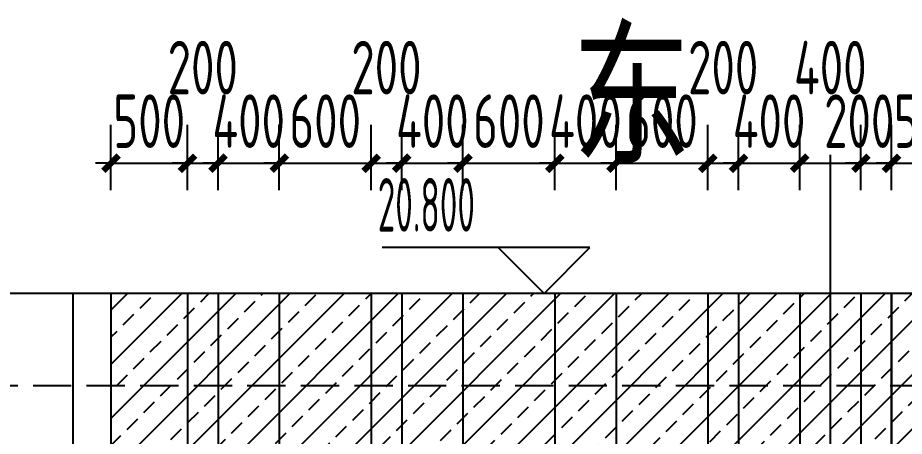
# Model space of a CAD drawing. Extents: x -863035 to 270371, y -8918 to 240488.
# Drawn here: x -26369 to -20576, y 141975 to 144712 of the extents above; entities that cross this region are included whole.
import ezdxf
from ezdxf.xclip import XClip

# ---------------------------------------------------------------- set-up
doc = ezdxf.new("R2010")
doc.units = 0
doc.header["$LTSCALE"] = 1000
doc.header["$MEASUREMENT"] = 0
doc.header["$XCLIPFRAME"] = 0
doc.linetypes.add('109-34 轴网$0$L1$0$$AUDIT_BAD_LTYPE1', pattern=[0])
doc.linetypes.add('DASH', pattern=[0.35, 0.25, -0.1])
for name, color, linetype in [('01-标注_尺寸', 124, 'Continuous'), ('01-标注_标高', 200, 'Continuous'), ('02-TEXT_标注', 130, 'Continuous'), ('05-填充_156', 156, 'Continuous'), ('A-C_窗', 140, 'Continuous'), ('A_AXIS-轴线', 36, 'Continuous'), ('E-墙面分格', 146, 'Continuous'), ('E-立面轮廓', 241, 'Continuous')]:
    doc.layers.add(name, color=color, linetype=linetype)
doc.layers.add('04-不打印_辅助线', color=165, linetype='Continuous', plot=False)
doc.styles.add('_TCH_DIM', font='ROS1', dxfattribs={"width": 0.75, "bigfont": 'JD'})
doc.styles.add('_TCH_DIM_T3', font='ROS1', dxfattribs={"width": 0.75, "bigfont": 'JD'})
doc.styles.add('_TCH_LABEL', font='', dxfattribs={"width": 0.75})
doc.styles.get('_TCH_LABEL').set_extended_font_data('SimSun')
doc.dimstyles.new('_TCH_ARCH&&100', dxfattribs={"dimtxt": 350, "dimasz": 100, "dimexe": 250, "dimexo": 300, "dimgap": 100, "dimtad": 1, "dimdec": 0, "dimzin": 0, "dimdsep": 46, "dimtxsty": '_TCH_DIM_T3', "dimblk": 'ARCHTICK', "dimcen": 0.09, "dimclrt": 7, "dimazin": 2, "dimtfac": 1, "dimtdec": 0, "dimtix": 1, "dimtmove": 2, "dimatfit": 3, "dimfxl": 0, "dimtolj": 1, "dimtzin": 0, "dimarcsym": 0})

# ---------------------------------------------------------------- blocks, each defined once
blk = doc.blocks.new('*U145')
at = {"layer": 'E-墙面分格'}
for p, q in [((-2550, 1550), (-2550, 0)), ((-2050, 1550), (-2050, 0)), ((-1850, 1550), (-1850, 0)), ((-1450, 1550), (-1450, 0)), ((-850, 1550), (-850, 0)), ((-650, 1550), (-650, 0)), ((-250, 1550), (-250, 0)), ((350, 1550), (350, 0)), ((750, 1550), (750, 0)), ((1350, 1550), (1350, 0)), ((1550, 1550), (1550, 0)), ((1950, 1550), (1950, 0)), ((2350, 1550), (2350, 0)), ((2550, 0), (2550, 1550)), ((-2550, 0), (-2550, -1550)), ((-2250, 0), (-2250, -1550)), ((-1850, 0), (-1850, -1550)), ((-1650, 0), (-1650, -1550)), ((-1050, 0), (-1050, -1550)), ((-850, 0), (-850, -1550)), ((-450, 0), (-450, -1550)), ((-50, 0), (-50, -1550)), ((550, 0), (550, -1550)), ((750, 0), (750, -1550)), ((1150, 0), (1150, -1550)), ((1750, 0), (1750, -1550)), ((1950, 0), (1950, -1550)), ((2550, 0), (2550, -1550))]:
    blk.add_line(p, q, dxfattribs=at)
blk = doc.blocks.new('*U146')
at = {"layer": 'A-C_窗', "color": 0, "linetype": 'ByBlock', "lineweight": -2, "transparency": 16777216}
for p in [(0, 0), (5100, 0)]:
    blk.add_blockref('*U145', p, dxfattribs=at)
blk = doc.blocks.new('_ArchTick')
at = {"color": 0, "linetype": 'ByBlock', "const_width": 0.4}
blk.add_lwpolyline([(-0.5, -0.5), (0.5, 0.5)], dxfattribs=at)
blk = doc.blocks.new('*D2450')
at = {"layer": '01-标注_尺寸', "color": 0, "linetype": '109-34 轴网$0$L1$0$$AUDIT_BAD_LTYPE1', "lineweight": -2, "transparency": 16777216}
for p, q in [((74061.4, 243779), (73192.2, 243779)), ((73442.2, 240379), (73442.2, 243779)), ((74061.4, 240379), (73192.2, 240379))]:
    blk.add_line(p, q, dxfattribs=at)
at = {"layer": 'Defpoints', "color": 0, "linetype": '109-34 轴网$0$L1$0$$AUDIT_BAD_LTYPE1', "transparency": 16777216}
for p in [(73442.2, 243779), (74361.4, 243779), (74361.4, 240379)]:
    blk.add_point(p, dxfattribs=at)
at = {"layer": '01-标注_尺寸', "color": 0, "linetype": '109-34 轴网$0$L1$0$$AUDIT_BAD_LTYPE1', "lineweight": -2, "transparency": 16777216, "xscale": 100, "yscale": 100, "zscale": 100}
for p, rotation in [((73442.2, 243779), 90), ((73442.2, 240379), 270)]:
    blk.add_blockref('_ArchTick', p, dxfattribs=dict(at, rotation=rotation))
at = {"layer": '01-标注_尺寸', "color": 7, "linetype": '109-34 轴网$0$L1$0$$AUDIT_BAD_LTYPE1', "transparency": 16777216, "insert": (73167.2, 242079), "char_height": 350, "attachment_point": 5, "rotation": 90, "style": '_TCH_DIM_T3'}
blk.add_mtext('\\A1;3400', dxfattribs=at)
blk = doc.blocks.new('*D2451')
at = {"layer": '01-标注_尺寸', "color": 0, "linetype": '109-34 轴网$0$L1$0$$AUDIT_BAD_LTYPE1', "lineweight": -2, "transparency": 16777216}
for p, q in [((74861.4, 240679), (73992.2, 240679)), ((74242.2, 240379), (74242.2, 240679)), ((74861.4, 240379), (73992.2, 240379))]:
    blk.add_line(p, q, dxfattribs=at)
at = {"layer": 'Defpoints', "color": 0, "linetype": '109-34 轴网$0$L1$0$$AUDIT_BAD_LTYPE1', "transparency": 16777216}
for p in [(74242.2, 240679), (75161.4, 240679), (75161.4, 240379)]:
    blk.add_point(p, dxfattribs=at)
at = {"layer": '01-标注_尺寸', "color": 0, "linetype": '109-34 轴网$0$L1$0$$AUDIT_BAD_LTYPE1', "lineweight": -2, "transparency": 16777216, "xscale": 100, "yscale": 100, "zscale": 100}
for p, rotation in [((74242.2, 240679), 90), ((74242.2, 240379), 270)]:
    blk.add_blockref('_ArchTick', p, dxfattribs=dict(at, rotation=rotation))
at = {"layer": '01-标注_尺寸', "color": 7, "linetype": '109-34 轴网$0$L1$0$$AUDIT_BAD_LTYPE1', "transparency": 16777216, "insert": (73967.2, 240063), "char_height": 350, "attachment_point": 5, "rotation": 90, "style": '_TCH_DIM_T3'}
blk.add_mtext('\\A1;300', dxfattribs=at)
blk = doc.blocks.new('*D2452')
at = {"layer": '01-标注_尺寸', "color": 0, "linetype": '109-34 轴网$0$L1$0$$AUDIT_BAD_LTYPE1', "lineweight": -2, "transparency": 16777216}
for p, q in [((74861.4, 242229), (73992.2, 242229)), ((74242.2, 240679), (74242.2, 242229)), ((74861.4, 240679), (73992.2, 240679))]:
    blk.add_line(p, q, dxfattribs=at)
at = {"layer": 'Defpoints', "color": 0, "linetype": '109-34 轴网$0$L1$0$$AUDIT_BAD_LTYPE1', "transparency": 16777216}
for p in [(74242.2, 242229), (75161.4, 242229), (75161.4, 240679)]:
    blk.add_point(p, dxfattribs=at)
at = {"layer": '01-标注_尺寸', "color": 0, "linetype": '109-34 轴网$0$L1$0$$AUDIT_BAD_LTYPE1', "lineweight": -2, "transparency": 16777216, "xscale": 100, "yscale": 100, "zscale": 100}
for p, rotation in [((74242.2, 242229), 90), ((74242.2, 240679), 270)]:
    blk.add_blockref('_ArchTick', p, dxfattribs=dict(at, rotation=rotation))
at = {"layer": '01-标注_尺寸', "color": 7, "linetype": '109-34 轴网$0$L1$0$$AUDIT_BAD_LTYPE1', "transparency": 16777216, "insert": (73967.2, 241454), "char_height": 350, "attachment_point": 5, "rotation": 90, "style": '_TCH_DIM_T3'}
blk.add_mtext('\\A1;1550', dxfattribs=at)
blk = doc.blocks.new('*D2453')
at = {"layer": '01-标注_尺寸', "color": 0, "linetype": '109-34 轴网$0$L1$0$$AUDIT_BAD_LTYPE1', "lineweight": -2, "transparency": 16777216}
for p, q in [((74861.4, 243779), (73992.2, 243779)), ((74242.2, 242229), (74242.2, 243779)), ((74861.4, 242229), (73992.2, 242229))]:
    blk.add_line(p, q, dxfattribs=at)
at = {"layer": 'Defpoints', "color": 0, "linetype": '109-34 轴网$0$L1$0$$AUDIT_BAD_LTYPE1', "transparency": 16777216}
for p in [(74242.2, 243779), (75161.4, 243779), (75161.4, 242229)]:
    blk.add_point(p, dxfattribs=at)
at = {"layer": '01-标注_尺寸', "color": 0, "linetype": '109-34 轴网$0$L1$0$$AUDIT_BAD_LTYPE1', "lineweight": -2, "transparency": 16777216, "xscale": 100, "yscale": 100, "zscale": 100}
for p, rotation in [((74242.2, 243779), 90), ((74242.2, 242229), 270)]:
    blk.add_blockref('_ArchTick', p, dxfattribs=dict(at, rotation=rotation))
at = {"layer": '01-标注_尺寸', "color": 7, "linetype": '109-34 轴网$0$L1$0$$AUDIT_BAD_LTYPE1', "transparency": 16777216, "insert": (73967.2, 243004), "char_height": 350, "attachment_point": 5, "rotation": 90, "style": '_TCH_DIM_T3'}
blk.add_mtext('\\A1;1550', dxfattribs=at)
blk = doc.blocks.new('*D1493')
at = {"layer": '01-标注_尺寸', "color": 0, "lineweight": -2, "transparency": 16777216}
for p, q in [((-25759.7, 143585.3), (-25759.7, 144010.3)), ((-25259.7, 143585.3), (-25259.7, 144010.3)), ((-25759.7, 143760.3), (-25859.7, 143760.3)), ((-25759.7, 143760.3), (-25259.7, 143760.3)), ((-25259.7, 143760.3), (-25159.7, 143760.3))]:
    blk.add_line(p, q, dxfattribs=at)
at = {"layer": 'Defpoints', "color": 0, "transparency": 16777216}
for p in [(-25259.7, 143760.3), (-25759.7, 143285.3), (-25259.7, 143285.3)]:
    blk.add_point(p, dxfattribs=at)
at = {"layer": '01-标注_尺寸', "color": 0, "lineweight": -2, "transparency": 16777216, "xscale": 100, "yscale": 100, "zscale": 100}
blk.add_blockref('_ArchTick', (-25759.7, 143760.3), dxfattribs=at)
at = {"layer": '01-标注_尺寸', "color": 0, "lineweight": -2, "transparency": 16777216, "xscale": 100, "yscale": 100, "zscale": 100, "rotation": 180}
blk.add_blockref('_ArchTick', (-25259.7, 143760.3), dxfattribs=at)
at = {"layer": '01-标注_尺寸', "color": 7, "transparency": 16777216, "insert": (-25509.7, 144035.3), "char_height": 350, "attachment_point": 5, "style": '_TCH_DIM_T3'}
blk.add_mtext('\\A1;500', dxfattribs=at)
blk = doc.blocks.new('*D1494')
at = {"layer": '01-标注_尺寸', "color": 0, "lineweight": -2, "transparency": 16777216}
for p, q in [((-25259.7, 143585.3), (-25259.7, 144010.3)), ((-25059.7, 143585.3), (-25059.7, 144010.3)), ((-25259.7, 143760.3), (-25359.7, 143760.3)), ((-25259.7, 143760.3), (-25059.7, 143760.3)), ((-25059.7, 143760.3), (-24959.7, 143760.3))]:
    blk.add_line(p, q, dxfattribs=at)
at = {"layer": 'Defpoints', "color": 0, "transparency": 16777216}
for p in [(-25059.7, 143760.3), (-25259.7, 143285.3), (-25059.7, 143285.3)]:
    blk.add_point(p, dxfattribs=at)
at = {"layer": '01-标注_尺寸', "color": 0, "lineweight": -2, "transparency": 16777216, "xscale": 100, "yscale": 100, "zscale": 100}
blk.add_blockref('_ArchTick', (-25259.7, 143760.3), dxfattribs=at)
at = {"layer": '01-标注_尺寸', "color": 0, "lineweight": -2, "transparency": 16777216, "xscale": 100, "yscale": 100, "zscale": 100, "rotation": 180}
blk.add_blockref('_ArchTick', (-25059.7, 143760.3), dxfattribs=at)
at = {"layer": '01-标注_尺寸', "color": 7, "transparency": 16777216, "insert": (-25159.7, 144385.3), "char_height": 350, "attachment_point": 5, "style": '_TCH_DIM_T3'}
blk.add_mtext('\\A1;200', dxfattribs=at)
blk = doc.blocks.new('*D1495')
at = {"layer": '01-标注_尺寸', "color": 0, "lineweight": -2, "transparency": 16777216}
for p, q in [((-25059.7, 143585.3), (-25059.7, 144010.3)), ((-24659.7, 143585.3), (-24659.7, 144010.3)), ((-25059.7, 143760.3), (-25159.7, 143760.3)), ((-25059.7, 143760.3), (-24659.7, 143760.3)), ((-24659.7, 143760.3), (-24559.7, 143760.3))]:
    blk.add_line(p, q, dxfattribs=at)
at = {"layer": 'Defpoints', "color": 0, "transparency": 16777216}
for p in [(-24659.7, 143760.3), (-25059.7, 143285.3), (-24659.7, 143285.3)]:
    blk.add_point(p, dxfattribs=at)
at = {"layer": '01-标注_尺寸', "color": 0, "lineweight": -2, "transparency": 16777216, "xscale": 100, "yscale": 100, "zscale": 100}
blk.add_blockref('_ArchTick', (-25059.7, 143760.3), dxfattribs=at)
at = {"layer": '01-标注_尺寸', "color": 0, "lineweight": -2, "transparency": 16777216, "xscale": 100, "yscale": 100, "zscale": 100, "rotation": 180}
blk.add_blockref('_ArchTick', (-24659.7, 143760.3), dxfattribs=at)
at = {"layer": '01-标注_尺寸', "color": 7, "transparency": 16777216, "insert": (-24859.7, 144035.3), "char_height": 350, "attachment_point": 5, "style": '_TCH_DIM_T3'}
blk.add_mtext('\\A1;400', dxfattribs=at)
blk = doc.blocks.new('*D1496')
at = {"layer": '01-标注_尺寸', "color": 0, "lineweight": -2, "transparency": 16777216}
for p, q in [((-24659.7, 143585.3), (-24659.7, 144010.3)), ((-24059.7, 143585.3), (-24059.7, 144010.3)), ((-24659.7, 143760.3), (-24759.7, 143760.3)), ((-24659.7, 143760.3), (-24059.7, 143760.3)), ((-24059.7, 143760.3), (-23959.7, 143760.3))]:
    blk.add_line(p, q, dxfattribs=at)
at = {"layer": 'Defpoints', "color": 0, "transparency": 16777216}
for p in [(-24059.7, 143760.3), (-24659.7, 143285.3), (-24059.7, 143285.3)]:
    blk.add_point(p, dxfattribs=at)
at = {"layer": '01-标注_尺寸', "color": 0, "lineweight": -2, "transparency": 16777216, "xscale": 100, "yscale": 100, "zscale": 100}
blk.add_blockref('_ArchTick', (-24659.7, 143760.3), dxfattribs=at)
at = {"layer": '01-标注_尺寸', "color": 0, "lineweight": -2, "transparency": 16777216, "xscale": 100, "yscale": 100, "zscale": 100, "rotation": 180}
blk.add_blockref('_ArchTick', (-24059.7, 143760.3), dxfattribs=at)
at = {"layer": '01-标注_尺寸', "color": 7, "transparency": 16777216, "insert": (-24359.7, 144035.3), "char_height": 350, "attachment_point": 5, "style": '_TCH_DIM_T3'}
blk.add_mtext('\\A1;600', dxfattribs=at)
blk = doc.blocks.new('*D1497')
at = {"layer": '01-标注_尺寸', "color": 0, "lineweight": -2, "transparency": 16777216}
for p, q in [((-24059.7, 143585.3), (-24059.7, 144010.3)), ((-23859.7, 143585.3), (-23859.7, 144010.3)), ((-24059.7, 143760.3), (-23859.7, 143760.3))]:
    blk.add_line(p, q, dxfattribs=at)
at = {"layer": 'Defpoints', "color": 0, "transparency": 16777216}
for p in [(-23859.7, 143760.3), (-24059.7, 143285.3), (-23859.7, 143285.3)]:
    blk.add_point(p, dxfattribs=at)
at = {"layer": '01-标注_尺寸', "color": 0, "lineweight": -2, "transparency": 16777216, "xscale": 100, "yscale": 100, "zscale": 100, "rotation": 180}
blk.add_blockref('_ArchTick', (-24059.7, 143760.3), dxfattribs=at)
at = {"layer": '01-标注_尺寸', "color": 0, "lineweight": -2, "transparency": 16777216, "xscale": 100, "yscale": 100, "zscale": 100}
blk.add_blockref('_ArchTick', (-23859.7, 143760.3), dxfattribs=at)
at = {"layer": '01-标注_尺寸', "color": 7, "transparency": 16777216, "insert": (-23959.7, 144385.3), "char_height": 350, "attachment_point": 5, "style": '_TCH_DIM_T3'}
blk.add_mtext('\\A1;200', dxfattribs=at)
blk = doc.blocks.new('*D1498')
at = {"layer": '01-标注_尺寸', "color": 0, "lineweight": -2, "transparency": 16777216}
for p, q in [((-23859.7, 143585.3), (-23859.7, 144010.3)), ((-23459.7, 143585.3), (-23459.7, 144010.3)), ((-23859.7, 143760.3), (-23959.7, 143760.3)), ((-23859.7, 143760.3), (-23459.7, 143760.3)), ((-23459.7, 143760.3), (-23359.7, 143760.3))]:
    blk.add_line(p, q, dxfattribs=at)
at = {"layer": 'Defpoints', "color": 0, "transparency": 16777216}
for p in [(-23459.7, 143760.3), (-23859.7, 143285.3), (-23459.7, 143285.3)]:
    blk.add_point(p, dxfattribs=at)
at = {"layer": '01-标注_尺寸', "color": 0, "lineweight": -2, "transparency": 16777216, "xscale": 100, "yscale": 100, "zscale": 100}
blk.add_blockref('_ArchTick', (-23859.7, 143760.3), dxfattribs=at)
at = {"layer": '01-标注_尺寸', "color": 0, "lineweight": -2, "transparency": 16777216, "xscale": 100, "yscale": 100, "zscale": 100, "rotation": 180}
blk.add_blockref('_ArchTick', (-23459.7, 143760.3), dxfattribs=at)
at = {"layer": '01-标注_尺寸', "color": 7, "transparency": 16777216, "insert": (-23659.7, 144035.3), "char_height": 350, "attachment_point": 5, "style": '_TCH_DIM_T3'}
blk.add_mtext('\\A1;400', dxfattribs=at)
blk = doc.blocks.new('*D1499')
at = {"layer": '01-标注_尺寸', "color": 0, "lineweight": -2, "transparency": 16777216}
for p, q in [((-23459.7, 143585.3), (-23459.7, 144010.3)), ((-22859.7, 143585.3), (-22859.7, 144010.3)), ((-23459.7, 143760.3), (-23559.7, 143760.3)), ((-23459.7, 143760.3), (-22859.7, 143760.3)), ((-22859.7, 143760.3), (-22759.7, 143760.3))]:
    blk.add_line(p, q, dxfattribs=at)
at = {"layer": 'Defpoints', "color": 0, "transparency": 16777216}
for p in [(-22859.7, 143760.3), (-23459.7, 143285.3), (-22859.7, 143285.3)]:
    blk.add_point(p, dxfattribs=at)
at = {"layer": '01-标注_尺寸', "color": 0, "lineweight": -2, "transparency": 16777216, "xscale": 100, "yscale": 100, "zscale": 100}
blk.add_blockref('_ArchTick', (-23459.7, 143760.3), dxfattribs=at)
at = {"layer": '01-标注_尺寸', "color": 0, "lineweight": -2, "transparency": 16777216, "xscale": 100, "yscale": 100, "zscale": 100, "rotation": 180}
blk.add_blockref('_ArchTick', (-22859.7, 143760.3), dxfattribs=at)
at = {"layer": '01-标注_尺寸', "color": 7, "transparency": 16777216, "insert": (-23159.7, 144035.3), "char_height": 350, "attachment_point": 5, "style": '_TCH_DIM_T3'}
blk.add_mtext('\\A1;600', dxfattribs=at)
blk = doc.blocks.new('*D1500')
at = {"layer": '01-标注_尺寸', "color": 0, "lineweight": -2, "transparency": 16777216}
for p, q in [((-22859.7, 143585.3), (-22859.7, 144010.3)), ((-22459.7, 143585.3), (-22459.7, 144010.3)), ((-22859.7, 143760.3), (-22959.7, 143760.3)), ((-22859.7, 143760.3), (-22459.7, 143760.3)), ((-22459.7, 143760.3), (-22359.7, 143760.3))]:
    blk.add_line(p, q, dxfattribs=at)
at = {"layer": 'Defpoints', "color": 0, "transparency": 16777216}
for p in [(-22459.7, 143760.3), (-22859.7, 143285.3), (-22459.7, 143285.3)]:
    blk.add_point(p, dxfattribs=at)
at = {"layer": '01-标注_尺寸', "color": 0, "lineweight": -2, "transparency": 16777216, "xscale": 100, "yscale": 100, "zscale": 100}
blk.add_blockref('_ArchTick', (-22859.7, 143760.3), dxfattribs=at)
at = {"layer": '01-标注_尺寸', "color": 0, "lineweight": -2, "transparency": 16777216, "xscale": 100, "yscale": 100, "zscale": 100, "rotation": 180}
blk.add_blockref('_ArchTick', (-22459.7, 143760.3), dxfattribs=at)
at = {"layer": '01-标注_尺寸', "color": 7, "transparency": 16777216, "insert": (-22659.7, 144035.3), "char_height": 350, "attachment_point": 5, "style": '_TCH_DIM_T3'}
blk.add_mtext('\\A1;400', dxfattribs=at)
blk = doc.blocks.new('*D1501')
at = {"layer": '01-标注_尺寸', "color": 0, "lineweight": -2, "transparency": 16777216}
for p, q in [((-22459.7, 143585.3), (-22459.7, 144010.3)), ((-21859.7, 143585.3), (-21859.7, 144010.3)), ((-22459.7, 143760.3), (-22559.7, 143760.3)), ((-22459.7, 143760.3), (-21859.7, 143760.3)), ((-21859.7, 143760.3), (-21759.7, 143760.3))]:
    blk.add_line(p, q, dxfattribs=at)
at = {"layer": 'Defpoints', "color": 0, "transparency": 16777216}
for p in [(-21859.7, 143760.3), (-22459.7, 143285.3), (-21859.7, 143285.3)]:
    blk.add_point(p, dxfattribs=at)
at = {"layer": '01-标注_尺寸', "color": 0, "lineweight": -2, "transparency": 16777216, "xscale": 100, "yscale": 100, "zscale": 100}
blk.add_blockref('_ArchTick', (-22459.7, 143760.3), dxfattribs=at)
at = {"layer": '01-标注_尺寸', "color": 0, "lineweight": -2, "transparency": 16777216, "xscale": 100, "yscale": 100, "zscale": 100, "rotation": 180}
blk.add_blockref('_ArchTick', (-21859.7, 143760.3), dxfattribs=at)
at = {"layer": '01-标注_尺寸', "color": 7, "transparency": 16777216, "insert": (-22159.7, 144035.3), "char_height": 350, "attachment_point": 5, "style": '_TCH_DIM_T3'}
blk.add_mtext('\\A1;600', dxfattribs=at)
blk = doc.blocks.new('*D1502')
at = {"layer": '01-标注_尺寸', "color": 0, "lineweight": -2, "transparency": 16777216}
for p, q in [((-21859.7, 143585.3), (-21859.7, 144010.3)), ((-21659.7, 143585.3), (-21659.7, 144010.3)), ((-21859.7, 143760.3), (-21659.7, 143760.3))]:
    blk.add_line(p, q, dxfattribs=at)
at = {"layer": 'Defpoints', "color": 0, "transparency": 16777216}
for p in [(-21659.7, 143760.3), (-21859.7, 143285.3), (-21659.7, 143285.3)]:
    blk.add_point(p, dxfattribs=at)
at = {"layer": '01-标注_尺寸', "color": 0, "lineweight": -2, "transparency": 16777216, "xscale": 100, "yscale": 100, "zscale": 100, "rotation": 180}
blk.add_blockref('_ArchTick', (-21859.7, 143760.3), dxfattribs=at)
at = {"layer": '01-标注_尺寸', "color": 0, "lineweight": -2, "transparency": 16777216, "xscale": 100, "yscale": 100, "zscale": 100}
blk.add_blockref('_ArchTick', (-21659.7, 143760.3), dxfattribs=at)
at = {"layer": '01-标注_尺寸', "color": 7, "transparency": 16777216, "insert": (-21759.7, 144385.3), "char_height": 350, "attachment_point": 5, "style": '_TCH_DIM_T3'}
blk.add_mtext('\\A1;200', dxfattribs=at)
blk = doc.blocks.new('*D1503')
at = {"layer": '01-标注_尺寸', "color": 0, "lineweight": -2, "transparency": 16777216}
for p, q in [((-21659.7, 143585.3), (-21659.7, 144010.3)), ((-21259.7, 143585.3), (-21259.7, 144010.3)), ((-21659.7, 143760.3), (-21759.7, 143760.3)), ((-21659.7, 143760.3), (-21259.7, 143760.3)), ((-21259.7, 143760.3), (-21159.7, 143760.3))]:
    blk.add_line(p, q, dxfattribs=at)
at = {"layer": 'Defpoints', "color": 0, "transparency": 16777216}
for p in [(-21259.7, 143760.3), (-21659.7, 143285.3), (-21259.7, 143285.3)]:
    blk.add_point(p, dxfattribs=at)
at = {"layer": '01-标注_尺寸', "color": 0, "lineweight": -2, "transparency": 16777216, "xscale": 100, "yscale": 100, "zscale": 100}
blk.add_blockref('_ArchTick', (-21659.7, 143760.3), dxfattribs=at)
at = {"layer": '01-标注_尺寸', "color": 0, "lineweight": -2, "transparency": 16777216, "xscale": 100, "yscale": 100, "zscale": 100, "rotation": 180}
blk.add_blockref('_ArchTick', (-21259.7, 143760.3), dxfattribs=at)
at = {"layer": '01-标注_尺寸', "color": 7, "transparency": 16777216, "insert": (-21459.7, 144035.3), "char_height": 350, "attachment_point": 5, "style": '_TCH_DIM_T3'}
blk.add_mtext('\\A1;400', dxfattribs=at)
blk = doc.blocks.new('*D1504')
at = {"layer": '01-标注_尺寸', "color": 0, "lineweight": -2, "transparency": 16777216}
for p, q in [((-21259.7, 143585.3), (-21259.7, 144010.3)), ((-20859.7, 143585.3), (-20859.7, 144010.3)), ((-21259.7, 143760.3), (-20859.7, 143760.3))]:
    blk.add_line(p, q, dxfattribs=at)
at = {"layer": 'Defpoints', "color": 0, "transparency": 16777216}
for p in [(-20859.7, 143760.3), (-21259.7, 143285.3), (-20859.7, 143285.3)]:
    blk.add_point(p, dxfattribs=at)
at = {"layer": '01-标注_尺寸', "color": 0, "lineweight": -2, "transparency": 16777216, "xscale": 100, "yscale": 100, "zscale": 100, "rotation": 180}
blk.add_blockref('_ArchTick', (-21259.7, 143760.3), dxfattribs=at)
at = {"layer": '01-标注_尺寸', "color": 0, "lineweight": -2, "transparency": 16777216, "xscale": 100, "yscale": 100, "zscale": 100}
blk.add_blockref('_ArchTick', (-20859.7, 143760.3), dxfattribs=at)
at = {"layer": '01-标注_尺寸', "color": 7, "transparency": 16777216, "insert": (-21059.7, 144385.3), "char_height": 350, "attachment_point": 5, "style": '_TCH_DIM_T3'}
blk.add_mtext('\\A1;400', dxfattribs=at)
blk = doc.blocks.new('*D1505')
at = {"layer": '01-标注_尺寸', "color": 0, "lineweight": -2, "transparency": 16777216}
for p, q in [((-20859.7, 143585.3), (-20859.7, 144010.3)), ((-20659.7, 143585.3), (-20659.7, 144010.3)), ((-20859.7, 143760.3), (-20959.7, 143760.3)), ((-20859.7, 143760.3), (-20659.7, 143760.3)), ((-20659.7, 143760.3), (-20559.7, 143760.3))]:
    blk.add_line(p, q, dxfattribs=at)
at = {"layer": 'Defpoints', "color": 0, "transparency": 16777216}
for p in [(-20659.7, 143760.3), (-20859.7, 143285.3), (-20659.7, 143285.3)]:
    blk.add_point(p, dxfattribs=at)
at = {"layer": '01-标注_尺寸', "color": 0, "lineweight": -2, "transparency": 16777216, "xscale": 100, "yscale": 100, "zscale": 100}
blk.add_blockref('_ArchTick', (-20859.7, 143760.3), dxfattribs=at)
at = {"layer": '01-标注_尺寸', "color": 0, "lineweight": -2, "transparency": 16777216, "xscale": 100, "yscale": 100, "zscale": 100, "rotation": 180}
blk.add_blockref('_ArchTick', (-20659.7, 143760.3), dxfattribs=at)
at = {"layer": '01-标注_尺寸', "color": 7, "transparency": 16777216, "insert": (-20870.6, 144035.3), "char_height": 350, "attachment_point": 5, "style": '_TCH_DIM_T3'}
blk.add_mtext('\\A1;200', dxfattribs=at)
blk = doc.blocks.new('*D1506')
at = {"layer": '01-标注_尺寸', "color": 0, "lineweight": -2, "transparency": 16777216}
for p, q in [((-20659.7, 143585.3), (-20659.7, 144010.3)), ((-20159.7, 143585.3), (-20159.7, 144010.3)), ((-20659.7, 143760.3), (-20759.7, 143760.3)), ((-20659.7, 143760.3), (-20159.7, 143760.3)), ((-20159.7, 143760.3), (-20059.7, 143760.3))]:
    blk.add_line(p, q, dxfattribs=at)
at = {"layer": 'Defpoints', "color": 0, "transparency": 16777216}
for p in [(-20159.7, 143760.3), (-20659.7, 143285.3), (-20159.7, 143285.3)]:
    blk.add_point(p, dxfattribs=at)
at = {"layer": '01-标注_尺寸', "color": 0, "lineweight": -2, "transparency": 16777216, "xscale": 100, "yscale": 100, "zscale": 100}
blk.add_blockref('_ArchTick', (-20659.7, 143760.3), dxfattribs=at)
at = {"layer": '01-标注_尺寸', "color": 0, "lineweight": -2, "transparency": 16777216, "xscale": 100, "yscale": 100, "zscale": 100, "rotation": 180}
blk.add_blockref('_ArchTick', (-20159.7, 143760.3), dxfattribs=at)
at = {"layer": '01-标注_尺寸', "color": 7, "transparency": 16777216, "insert": (-20409.7, 144035.3), "char_height": 350, "attachment_point": 5, "style": '_TCH_DIM_T3'}
blk.add_mtext('\\A1;500', dxfattribs=at)
blk = doc.blocks.new('jdpqwjdalksjds')
at = {"layer": '01-标注_标高'}
for p, q in [((73269.9, 244079), (71913.3, 244079)), ((72969.9, 243779), (72669.9, 244079)), ((72969.9, 243779), (73269.9, 244079)), ((73690.2, 243779), (72669.9, 243779)), ((73269.9, 240679), (71913.3, 240679)), ((72969.9, 240379), (72669.9, 240679)), ((72969.9, 240379), (73269.9, 240679)), ((73690.2, 240379), (72669.9, 240379))]:
    blk.add_line(p, q, dxfattribs=at)
at = {"layer": '02-TEXT_标注', "style": '_TCH_DIM', "width": 0.5625}
for s, p in [('20.800', (71883.3, 244184)), ('17.400', (71883.3, 240784))]:
    blk.add_text(s, height=350, dxfattribs=at).set_placement(p)
at = {"layer": '01-标注_尺寸', "linetype": '109-34 轴网$0$L1$0$$AUDIT_BAD_LTYPE1'}
for p1, p2, picture, middle in [((74361.4, 240379), (74361.4, 243779), '*D2450', (73167.2, 242079)), ((75161.4, 242229), (75161.4, 243779), '*D2453', (73967.2, 243004)), ((75161.4, 240679), (75161.4, 242229), '*D2452', (73967.2, 241454))]:
    dim = blk.add_aligned_dim(p1=p1, p2=p2, distance=919.1, dimstyle='_TCH_ARCH&&100', dxfattribs=at)
    dim.commit()
    dim.dimension.update_dxf_attribs({"geometry": picture, "text_midpoint": middle})
dim = blk.add_linear_dim(base=(74242.2, 240679), p1=(75161.4, 240379), p2=(75161.4, 240679), angle=90, dimstyle='_TCH_ARCH&&100', dxfattribs=at)
dim.commit()
dim.dimension.update_dxf_attribs({"geometry": '*D2451', "text_midpoint": (73967.2, 240063), "dimtype": 161})

msp = doc.modelspace()

# ---------------------------------------------------------------- hatches: boundary and pattern name
at = {"layer": '05-填充_156'}
h = msp.add_hatch(dxfattribs=at)
h.set_pattern_fill('天然石材', color=256, scale=50)
h.set_pattern_definition([(45, (-337917.46, 299453.52), (-176.77677, 176.77677), []), (45, (-337830.53, 299363.77), (-176.77677, 176.77677), [98.68425, -56.391])])
h.paths.add_polyline_path([(-25759.7, 139808.4), (-17459.7, 139808.4), (-17459.7, 142908.4), (-25759.7, 142908.4)])

# ---------------------------------------------------------------- linework, layer by layer
at = {"layer": '01-标注_标高'}
for p, q in [((-22630.1, 143208.4), (-23986.6, 143208.4)), ((-22930.1, 142908.4), (-23230.1, 143208.4)), ((-22930.1, 142908.4), (-22630.1, 143208.4)), ((-22209.7, 142908.4), (-23230.1, 142908.4))]:
    msp.add_line(p, q, dxfattribs=at)
at = {"layer": '04-不打印_辅助线', "linetype": 'DASH'}
msp.add_line((-57068.7, 142308.4), (-1154.2, 142308.4), dxfattribs=at)
at = {"layer": 'A_AXIS-轴线', "ltscale": 0.4}
msp.add_line((-21059.7, 143816.2), (-21059.7, 139238.6), dxfattribs=at)
at = {"layer": 'E-立面轮廓'}
for p, q in [((-17459.7, 142908.4), (-26009.7, 142908.4)), ((-26009.7, 142908.4), (-26009.7, 139508.4)), ((-25759.7, 142908.4), (-25759.7, 139508.4))]:
    msp.add_line(p, q, dxfattribs=at)

# ---------------------------------------------------------------- block references
at = {"linetype": '109-34 轴网$0$L1$0$$AUDIT_BAD_LTYPE1'}
msp.add_blockref('jdpqwjdalksjds', (-100871.1, -100870.7), dxfattribs=at)
at = {"layer": 'A-C_窗'}
ref = msp.add_blockref('*U146', (-23209.7, 141358.4), dxfattribs=at)
XClip(ref).set_block_clipping_path([(-2549.9999544347, -1550.0000000001), (5750.0000534457, 1549.9999999999)])

# ---------------------------------------------------------------- texts
at = {"layer": '02-TEXT_标注', "style": '_TCH_DIM', "width": 0.5625}
msp.add_text('20.800', height=350, dxfattribs=at).set_placement((-24016.6, 143313.4))
at = {"layer": '04-不打印_辅助线', "style": '_TCH_LABEL', "width": 0.75}
msp.add_text('东', height=759.5, dxfattribs=at).set_placement((-22745.9, 143835.1))

# ---------------------------------------------------------------- dimensions: what is measured, and where the dimension line sits
at = {"layer": '01-标注_尺寸'}
for base, p1, p2, picture, middle in [((-25059.7, 143760.3), (-25259.7, 143285.3), (-25059.7, 143285.3), '*D1494', (-25159.7, 144385.3)), ((-23859.7, 143760.3), (-24059.7, 143285.3), (-23859.7, 143285.3), '*D1497', (-23959.7, 144385.3)), ((-21659.7, 143760.3), (-21859.7, 143285.3), (-21659.7, 143285.3), '*D1502', (-21759.7, 144385.3)), ((-20859.7, 143760.3), (-21259.7, 143285.3), (-20859.7, 143285.3), '*D1504', (-21059.7, 144385.3)), ((-20659.7, 143760.3), (-20859.7, 143285.3), (-20659.7, 143285.3), '*D1505', (-20870.6, 144035.3))]:
    dim = msp.add_linear_dim(base=base, p1=p1, p2=p2, angle=0, dimstyle='_TCH_ARCH&&100', dxfattribs=at)
    dim.commit()
    dim.dimension.update_dxf_attribs({"geometry": picture, "text_midpoint": middle, "dimtype": 161})
for p1, p2, picture, middle in [((-25759.7, 143285.3), (-25259.7, 143285.3), '*D1493', (-25509.7, 144035.3)), ((-25059.7, 143285.3), (-24659.7, 143285.3), '*D1495', (-24859.7, 144035.3)), ((-24659.7, 143285.3), (-24059.7, 143285.3), '*D1496', (-24359.7, 144035.3)), ((-23859.7, 143285.3), (-23459.7, 143285.3), '*D1498', (-23659.7, 144035.3)), ((-23459.7, 143285.3), (-22859.7, 143285.3), '*D1499', (-23159.7, 144035.3)), ((-22859.7, 143285.3), (-22459.7, 143285.3), '*D1500', (-22659.7, 144035.3)), ((-22459.7, 143285.3), (-21859.7, 143285.3), '*D1501', (-22159.7, 144035.3)), ((-21659.7, 143285.3), (-21259.7, 143285.3), '*D1503', (-21459.7, 144035.3)), ((-20659.7, 143285.3), (-20159.7, 143285.3), '*D1506', (-20409.7, 144035.3))]:
    dim = msp.add_aligned_dim(p1=p1, p2=p2, distance=475, dimstyle='_TCH_ARCH&&100', dxfattribs=at)
    dim.commit()
    dim.dimension.update_dxf_attribs({"geometry": picture, "text_midpoint": middle})

doc.saveas('drawing.dxf')
